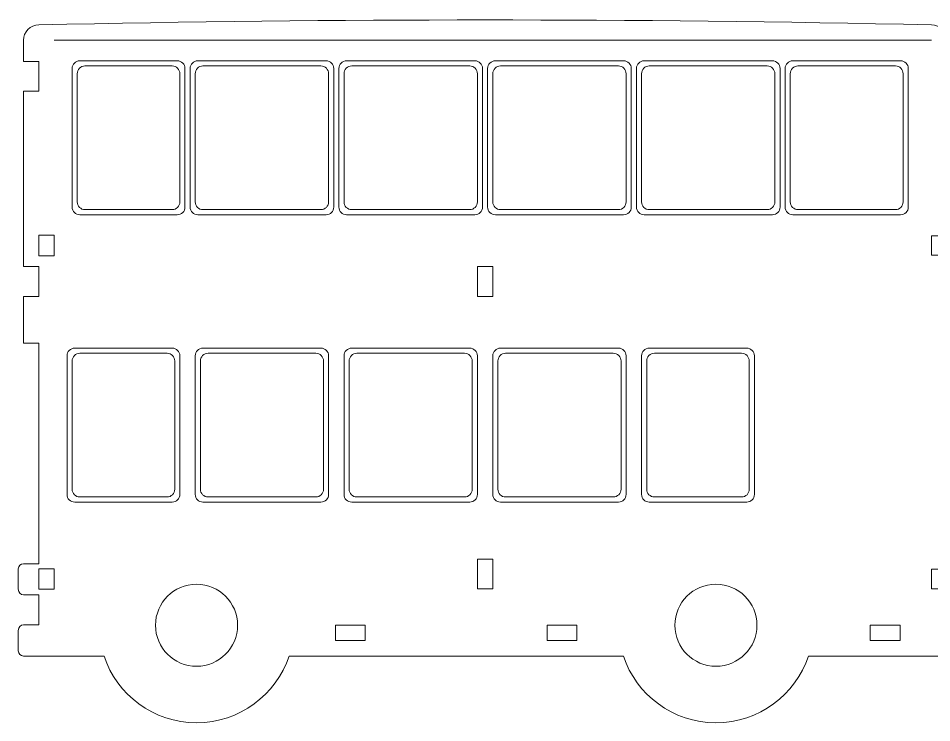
# Model space of a CAD drawing. Header units: centimetres. Extents: x -22.9 to 22.5, y -18.3 to 17.6.
# Drawn here: x -22.93 to -5.12, y -18.26 to -4.53 of the extents above; entities that cross this region are included whole.
import ezdxf

# ---------------------------------------------------------------- set-up
doc = ezdxf.new("R2010")
doc.units = ezdxf.units.CM
doc.header["$MEASUREMENT"] = 0
doc.layers.add('layer 1', color=7, linetype='Continuous')

msp = doc.modelspace()

# ---------------------------------------------------------------- linework, layer by layer
at = {"layer": 'layer 1', "color": 242, "lineweight": 9}
for centre in [(-19.45129, -16.36423), (-9.32629, -16.36423)]:
    msp.add_ellipse(centre, major_axis=(0, 0.8), ratio=1, dxfattribs=at)
at = {"layer": 'layer 1', "color": 250, "lineweight": 9}
for points, knots in [([(-22.82631, -9.37426), (-22.82631, -9.37426), (-22.82631, -5.95425), (-22.82631, -5.95425), (-22.82631, -5.95425), (-22.82631, -5.95425), (-22.5263, -5.95425), (-22.5263, -5.95425), (-22.5263, -5.95425), (-22.5263, -5.95425), (-22.5263, -5.37425), (-22.5263, -5.37425), (-22.5263, -5.37425), (-22.5263, -5.37425), (-22.82631, -5.37425), (-22.82631, -5.37425), (-22.82631, -5.37425), (-22.82631, -5.37425), (-22.82631, -4.96425), (-22.82631, -4.96425), (-22.82631, -4.96425), (-22.82631, -4.79925), (-22.69125, -4.66793), (-22.52631, -4.66425), (-22.52631, -4.66425), (-16.72622, -4.53462), (-10.92638, -4.53463), (-5.12631, -4.66425), (-5.12631, -4.66425), (-4.96137, -4.66793), (-4.8263, -4.79929), (-4.8263, -4.96425), (-4.8263, -4.96425), (-4.8263, -4.96425), (-4.8263, -8.77426), (-4.8263, -8.77426), (-4.8263, -8.77426), (-4.8263, -8.77426), (-5.12631, -8.77426), (-5.12631, -8.77426), (-5.12631, -8.77426), (-5.12631, -8.77426), (-5.12631, -9.15426), (-5.12631, -9.15426), (-5.12631, -9.15426), (-5.12631, -9.15426), (-4.8263, -9.15426), (-4.8263, -9.15426), (-4.8263, -9.15426), (-4.8263, -9.15426), (-4.8263, -15.27424), (-4.8263, -15.27424), (-4.8263, -15.27424), (-4.8263, -15.27424), (-5.12631, -15.27424), (-5.12631, -15.27424), (-5.12631, -15.27424), (-5.12631, -15.27424), (-5.12631, -15.65424), (-5.12631, -15.65424), (-5.12631, -15.65424), (-5.12631, -15.65424), (-4.8263, -15.65424), (-4.8263, -15.65424), (-4.8263, -15.65424), (-4.8263, -15.65424), (-4.8263, -16.96424), (-4.8263, -16.96424), (-4.8263, -16.96424), (-4.8263, -16.96424), (-7.52297, -16.96424), (-7.52297, -16.96424), (-7.52297, -16.96424), (-7.77415, -17.71955), (-8.48662, -18.26423), (-9.32629, -18.26423), (-9.32629, -18.26423), (-10.16596, -18.26423), (-10.87843, -17.71955), (-11.12961, -16.96424), (-11.12961, -16.96424), (-11.12961, -16.96424), (-17.64797, -16.96424), (-17.64797, -16.96424), (-17.64797, -16.96424), (-17.89915, -17.71955), (-18.61162, -18.26423), (-19.45129, -18.26423), (-19.45129, -18.26423), (-20.29096, -18.26423), (-21.00343, -17.71955), (-21.25461, -16.96424), (-21.25461, -16.96424), (-21.25461, -16.96424), (-22.82631, -16.96424), (-22.82631, -16.96424), (-22.82631, -16.96424), (-22.8813, -16.96424), (-22.92631, -16.91924), (-22.92631, -16.86424), (-22.92631, -16.86424), (-22.92631, -16.86424), (-22.92631, -16.46424), (-22.92631, -16.46424), (-22.92631, -16.46424), (-22.92631, -16.40924), (-22.88131, -16.35424), (-22.82631, -16.35424), (-22.82631, -16.35424), (-22.82631, -16.35424), (-22.5263, -16.35424), (-22.5263, -16.35424), (-22.5263, -16.35424), (-22.5263, -16.35424), (-22.5263, -15.77424), (-22.5263, -15.77424), (-22.5263, -15.77424), (-22.5263, -15.77424), (-22.82631, -15.77424), (-22.82631, -15.77424), (-22.82631, -15.77424), (-22.8813, -15.77424), (-22.9263, -15.71924), (-22.9263, -15.66424), (-22.9263, -15.66424), (-22.9263, -15.66424), (-22.9263, -15.26424), (-22.9263, -15.26424), (-22.9263, -15.26424), (-22.9263, -15.20924), (-22.8813, -15.16424), (-22.8263, -15.16424), (-22.8263, -15.16424), (-22.8263, -15.16424), (-22.5263, -15.16424), (-22.5263, -15.16424), (-22.5263, -15.16424), (-22.5263, -15.16424), (-22.5263, -10.86426), (-22.5263, -10.86426), (-22.5263, -10.86426), (-22.5263, -10.86426), (-22.82631, -10.86426), (-22.82631, -10.86426), (-22.82631, -10.86426), (-22.82631, -10.86426), (-22.82631, -9.95426), (-22.82631, -9.95426), (-22.82631, -9.95426), (-22.82631, -9.95426), (-22.5263, -9.95426), (-22.5263, -9.95426), (-22.5263, -9.95426), (-22.5263, -9.95426), (-22.5263, -9.37426), (-22.5263, -9.37426), (-22.5263, -9.37426), (-22.5263, -9.37426), (-22.82631, -9.37426), (-22.82631, -9.37426)], [0, 0, 0, 0, 0.02439024, 0.02439024, 0.02439024, 0.02439024, 0.04878049, 0.04878049, 0.04878049, 0.04878049, 0.07317073, 0.07317073, 0.07317073, 0.07317073, 0.09756098, 0.09756098, 0.09756098, 0.09756098, 0.12195122, 0.12195122, 0.12195122, 0.12195122, 0.14634146, 0.14634146, 0.14634146, 0.14634146, 0.17073171, 0.17073171, 0.17073171, 0.17073171, 0.19512195, 0.19512195, 0.19512195, 0.19512195, 0.2195122, 0.2195122, 0.2195122, 0.2195122, 0.24390244, 0.24390244, 0.24390244, 0.24390244, 0.26829268, 0.26829268, 0.26829268, 0.26829268, 0.29268293, 0.29268293, 0.29268293, 0.29268293, 0.31707317, 0.31707317, 0.31707317, 0.31707317, 0.34146341, 0.34146341, 0.34146341, 0.34146341, 0.36585366, 0.36585366, 0.36585366, 0.36585366, 0.3902439, 0.3902439, 0.3902439, 0.3902439, 0.41463415, 0.41463415, 0.41463415, 0.41463415, 0.43902439, 0.43902439, 0.43902439, 0.43902439, 0.46341463, 0.46341463, 0.46341463, 0.46341463, 0.48780488, 0.48780488, 0.48780488, 0.48780488, 0.51219512, 0.51219512, 0.51219512, 0.51219512, 0.53658537, 0.53658537, 0.53658537, 0.53658537, 0.56097561, 0.56097561, 0.56097561, 0.56097561, 0.58536585, 0.58536585, 0.58536585, 0.58536585, 0.6097561, 0.6097561, 0.6097561, 0.6097561, 0.63414634, 0.63414634, 0.63414634, 0.63414634, 0.65853659, 0.65853659, 0.65853659, 0.65853659, 0.68292683, 0.68292683, 0.68292683, 0.68292683, 0.70731707, 0.70731707, 0.70731707, 0.70731707, 0.73170732, 0.73170732, 0.73170732, 0.73170732, 0.75609756, 0.75609756, 0.75609756, 0.75609756, 0.7804878, 0.7804878, 0.7804878, 0.7804878, 0.80487805, 0.80487805, 0.80487805, 0.80487805, 0.82926829, 0.82926829, 0.82926829, 0.82926829, 0.85365854, 0.85365854, 0.85365854, 0.85365854, 0.87804878, 0.87804878, 0.87804878, 0.87804878, 0.90243902, 0.90243902, 0.90243902, 0.90243902, 0.92682927, 0.92682927, 0.92682927, 0.92682927, 0.95121951, 0.95121951, 0.95121951, 0.95121951, 1, 1, 1, 1]), ([(-21.62622, -5.46426), (-21.62622, -5.46426), (-19.92623, -5.46426), (-19.92623, -5.46426), (-19.92623, -5.46426), (-19.84373, -5.46426), (-19.77623, -5.53176), (-19.77623, -5.61426), (-19.77623, -5.61426), (-19.77623, -5.61426), (-19.77623, -8.11425), (-19.77623, -8.11425), (-19.77623, -8.11425), (-19.77623, -8.19675), (-19.84373, -8.26425), (-19.92623, -8.26425), (-19.92623, -8.26425), (-19.92623, -8.26425), (-21.62622, -8.26425), (-21.62622, -8.26425), (-21.62622, -8.26425), (-21.70872, -8.26425), (-21.77622, -8.19675), (-21.77622, -8.11425), (-21.77622, -8.11425), (-21.77622, -8.11425), (-21.77622, -5.61426), (-21.77622, -5.61426), (-21.77622, -5.61426), (-21.77622, -5.53176), (-21.70872, -5.46426), (-21.62622, -5.46426)], [0, 0, 0, 0, 0.11111111, 0.11111111, 0.11111111, 0.11111111, 0.22222222, 0.22222222, 0.22222222, 0.22222222, 0.33333333, 0.33333333, 0.33333333, 0.33333333, 0.44444444, 0.44444444, 0.44444444, 0.44444444, 0.55555556, 0.55555556, 0.55555556, 0.55555556, 0.66666667, 0.66666667, 0.66666667, 0.66666667, 0.77777778, 0.77777778, 0.77777778, 0.77777778, 1, 1, 1, 1]), ([(-19.32622, -5.46426), (-19.32622, -5.46426), (-17.02627, -5.46426), (-17.02627, -5.46426), (-17.02627, -5.46426), (-16.94377, -5.46426), (-16.87627, -5.53176), (-16.87627, -5.61426), (-16.87627, -5.61426), (-16.87627, -5.61426), (-16.87627, -8.11425), (-16.87627, -8.11425), (-16.87627, -8.11425), (-16.87627, -8.19675), (-16.94377, -8.26425), (-17.02627, -8.26425), (-17.02627, -8.26425), (-17.02627, -8.26425), (-19.32622, -8.26425), (-19.32622, -8.26425), (-19.32622, -8.26425), (-19.40872, -8.26425), (-19.47622, -8.19675), (-19.47622, -8.11425), (-19.47622, -8.11425), (-19.47622, -8.11425), (-19.47622, -5.61426), (-19.47622, -5.61426), (-19.47622, -5.61426), (-19.47622, -5.53176), (-19.40872, -5.46426), (-19.32622, -5.46426)], [0, 0, 0, 0, 0.11111111, 0.11111111, 0.11111111, 0.11111111, 0.22222222, 0.22222222, 0.22222222, 0.22222222, 0.33333333, 0.33333333, 0.33333333, 0.33333333, 0.44444444, 0.44444444, 0.44444444, 0.44444444, 0.55555556, 0.55555556, 0.55555556, 0.55555556, 0.66666667, 0.66666667, 0.66666667, 0.66666667, 0.77777778, 0.77777778, 0.77777778, 0.77777778, 1, 1, 1, 1]), ([(-16.42626, -5.46426), (-16.42626, -5.46426), (-14.12631, -5.46426), (-14.12631, -5.46426), (-14.12631, -5.46426), (-14.04381, -5.46426), (-13.97631, -5.53176), (-13.97631, -5.61426), (-13.97631, -5.61426), (-13.97631, -5.61426), (-13.97631, -8.11425), (-13.97631, -8.11425), (-13.97631, -8.11425), (-13.97631, -8.19675), (-14.04381, -8.26425), (-14.12631, -8.26425), (-14.12631, -8.26425), (-14.12631, -8.26425), (-16.42626, -8.26425), (-16.42626, -8.26425), (-16.42626, -8.26425), (-16.50876, -8.26425), (-16.57626, -8.19675), (-16.57626, -8.11425), (-16.57626, -8.11425), (-16.57626, -8.11425), (-16.57626, -5.61426), (-16.57626, -5.61426), (-16.57626, -5.61426), (-16.57626, -5.53176), (-16.50876, -5.46426), (-16.42626, -5.46426)], [0, 0, 0, 0, 0.11111111, 0.11111111, 0.11111111, 0.11111111, 0.22222222, 0.22222222, 0.22222222, 0.22222222, 0.33333333, 0.33333333, 0.33333333, 0.33333333, 0.44444444, 0.44444444, 0.44444444, 0.44444444, 0.55555556, 0.55555556, 0.55555556, 0.55555556, 0.66666667, 0.66666667, 0.66666667, 0.66666667, 0.77777778, 0.77777778, 0.77777778, 0.77777778, 1, 1, 1, 1]), ([(-13.5263, -5.46426), (-13.5263, -5.46426), (-11.22635, -5.46426), (-11.22635, -5.46426), (-11.22635, -5.46426), (-11.14385, -5.46426), (-11.07635, -5.53176), (-11.07635, -5.61426), (-11.07635, -5.61426), (-11.07635, -5.61426), (-11.07635, -8.11425), (-11.07635, -8.11425), (-11.07635, -8.11425), (-11.07635, -8.19675), (-11.14385, -8.26425), (-11.22635, -8.26425), (-11.22635, -8.26425), (-11.22635, -8.26425), (-13.5263, -8.26425), (-13.5263, -8.26425), (-13.5263, -8.26425), (-13.6088, -8.26425), (-13.6763, -8.19675), (-13.6763, -8.11425), (-13.6763, -8.11425), (-13.6763, -8.11425), (-13.6763, -5.61426), (-13.6763, -5.61426), (-13.6763, -5.61426), (-13.6763, -5.53176), (-13.6088, -5.46426), (-13.5263, -5.46426)], [0, 0, 0, 0, 0.11111111, 0.11111111, 0.11111111, 0.11111111, 0.22222222, 0.22222222, 0.22222222, 0.22222222, 0.33333333, 0.33333333, 0.33333333, 0.33333333, 0.44444444, 0.44444444, 0.44444444, 0.44444444, 0.55555556, 0.55555556, 0.55555556, 0.55555556, 0.66666667, 0.66666667, 0.66666667, 0.66666667, 0.77777778, 0.77777778, 0.77777778, 0.77777778, 1, 1, 1, 1]), ([(-10.62634, -5.46426), (-10.62634, -5.46426), (-8.32639, -5.46426), (-8.32639, -5.46426), (-8.32639, -5.46426), (-8.24389, -5.46426), (-8.17639, -5.53176), (-8.17639, -5.61426), (-8.17639, -5.61426), (-8.17639, -5.61426), (-8.17639, -8.11425), (-8.17639, -8.11425), (-8.17639, -8.11425), (-8.17639, -8.19675), (-8.24389, -8.26425), (-8.32639, -8.26425), (-8.32639, -8.26425), (-8.32639, -8.26425), (-10.62634, -8.26425), (-10.62634, -8.26425), (-10.62634, -8.26425), (-10.70884, -8.26425), (-10.77634, -8.19675), (-10.77634, -8.11425), (-10.77634, -8.11425), (-10.77634, -8.11425), (-10.77634, -5.61426), (-10.77634, -5.61426), (-10.77634, -5.61426), (-10.77634, -5.53176), (-10.70884, -5.46426), (-10.62634, -5.46426)], [0, 0, 0, 0, 0.11111111, 0.11111111, 0.11111111, 0.11111111, 0.22222222, 0.22222222, 0.22222222, 0.22222222, 0.33333333, 0.33333333, 0.33333333, 0.33333333, 0.44444444, 0.44444444, 0.44444444, 0.44444444, 0.55555556, 0.55555556, 0.55555556, 0.55555556, 0.66666667, 0.66666667, 0.66666667, 0.66666667, 0.77777778, 0.77777778, 0.77777778, 0.77777778, 1, 1, 1, 1]), ([(-7.72638, -5.46426), (-7.72638, -5.46426), (-5.82639, -5.46426), (-5.82639, -5.46426), (-5.82639, -5.46426), (-5.74389, -5.46426), (-5.67639, -5.53176), (-5.67639, -5.61426), (-5.67639, -5.61426), (-5.67639, -5.61426), (-5.67639, -8.11425), (-5.67639, -8.11425), (-5.67639, -8.11425), (-5.67639, -8.19675), (-5.74389, -8.26425), (-5.82639, -8.26425), (-5.82639, -8.26425), (-5.82639, -8.26425), (-7.72638, -8.26425), (-7.72638, -8.26425), (-7.72638, -8.26425), (-7.80888, -8.26425), (-7.87638, -8.19675), (-7.87638, -8.11425), (-7.87638, -8.11425), (-7.87638, -8.11425), (-7.87638, -5.61426), (-7.87638, -5.61426), (-7.87638, -5.61426), (-7.87638, -5.53176), (-7.80888, -5.46426), (-7.72638, -5.46426)], [0, 0, 0, 0, 0.11111111, 0.11111111, 0.11111111, 0.11111111, 0.22222222, 0.22222222, 0.22222222, 0.22222222, 0.33333333, 0.33333333, 0.33333333, 0.33333333, 0.44444444, 0.44444444, 0.44444444, 0.44444444, 0.55555556, 0.55555556, 0.55555556, 0.55555556, 0.66666667, 0.66666667, 0.66666667, 0.66666667, 0.77777778, 0.77777778, 0.77777778, 0.77777778, 1, 1, 1, 1]), ([(-22.5263, -9.16426), (-22.5263, -9.16426), (-22.5263, -8.76426), (-22.5263, -8.76426), (-22.5263, -8.76426), (-22.5263, -8.76426), (-22.22629, -8.76426), (-22.22629, -8.76426), (-22.22629, -8.76426), (-22.22629, -8.76426), (-22.22629, -9.16426), (-22.22629, -9.16426), (-22.22629, -9.16426), (-22.22629, -9.16426), (-22.5263, -9.16426), (-22.5263, -9.16426)], [0, 0, 0, 0, 0.2, 0.2, 0.2, 0.2, 0.4, 0.4, 0.4, 0.4, 0.6, 0.6, 0.6, 0.6, 1, 1, 1, 1]), ([(-13.9763, -9.95426), (-13.9763, -9.95426), (-13.9763, -9.37426), (-13.9763, -9.37426), (-13.9763, -9.37426), (-13.9763, -9.37426), (-13.67629, -9.37426), (-13.67629, -9.37426), (-13.67629, -9.37426), (-13.67629, -9.37426), (-13.67629, -9.95426), (-13.67629, -9.95426), (-13.67629, -9.95426), (-13.67629, -9.95426), (-13.9763, -9.95426), (-13.9763, -9.95426)], [0, 0, 0, 0, 0.2, 0.2, 0.2, 0.2, 0.4, 0.4, 0.4, 0.4, 0.6, 0.6, 0.6, 0.6, 1, 1, 1, 1]), ([(-21.72631, -11.06426), (-21.72631, -11.06426), (-20.0263, -11.06426), (-20.0263, -11.06426), (-20.0263, -11.06426), (-19.9438, -11.06426), (-19.8763, -11.13176), (-19.8763, -11.21426), (-19.8763, -11.21426), (-19.8763, -11.21426), (-19.8763, -13.71424), (-19.8763, -13.71424), (-19.8763, -13.71424), (-19.8763, -13.79674), (-19.9438, -13.86424), (-20.0263, -13.86424), (-20.0263, -13.86424), (-20.0263, -13.86424), (-21.72631, -13.86424), (-21.72631, -13.86424), (-21.72631, -13.86424), (-21.80881, -13.86424), (-21.87631, -13.79674), (-21.87631, -13.71424), (-21.87631, -13.71424), (-21.87631, -13.71424), (-21.87631, -11.21426), (-21.87631, -11.21426), (-21.87631, -11.21426), (-21.87631, -11.13176), (-21.80881, -11.06426), (-21.72631, -11.06426)], [0, 0, 0, 0, 0.11111111, 0.11111111, 0.11111111, 0.11111111, 0.22222222, 0.22222222, 0.22222222, 0.22222222, 0.33333333, 0.33333333, 0.33333333, 0.33333333, 0.44444444, 0.44444444, 0.44444444, 0.44444444, 0.55555556, 0.55555556, 0.55555556, 0.55555556, 0.66666667, 0.66666667, 0.66666667, 0.66666667, 0.77777778, 0.77777778, 0.77777778, 0.77777778, 1, 1, 1, 1]), ([(-19.22631, -11.06426), (-19.22631, -11.06426), (-17.1263, -11.06426), (-17.1263, -11.06426), (-17.1263, -11.06426), (-17.0438, -11.06426), (-16.9763, -11.13176), (-16.9763, -11.21426), (-16.9763, -11.21426), (-16.9763, -11.21426), (-16.9763, -13.71424), (-16.9763, -13.71424), (-16.9763, -13.71424), (-16.9763, -13.79674), (-17.0438, -13.86424), (-17.1263, -13.86424), (-17.1263, -13.86424), (-17.1263, -13.86424), (-19.22631, -13.86424), (-19.22631, -13.86424), (-19.22631, -13.86424), (-19.30881, -13.86424), (-19.37631, -13.79674), (-19.37631, -13.71424), (-19.37631, -13.71424), (-19.37631, -13.71424), (-19.37631, -11.21426), (-19.37631, -11.21426), (-19.37631, -11.21426), (-19.37631, -11.13176), (-19.30881, -11.06426), (-19.22631, -11.06426)], [0, 0, 0, 0, 0.11111111, 0.11111111, 0.11111111, 0.11111111, 0.22222222, 0.22222222, 0.22222222, 0.22222222, 0.33333333, 0.33333333, 0.33333333, 0.33333333, 0.44444444, 0.44444444, 0.44444444, 0.44444444, 0.55555556, 0.55555556, 0.55555556, 0.55555556, 0.66666667, 0.66666667, 0.66666667, 0.66666667, 0.77777778, 0.77777778, 0.77777778, 0.77777778, 1, 1, 1, 1]), ([(-16.32631, -11.06426), (-16.32631, -11.06426), (-14.2263, -11.06426), (-14.2263, -11.06426), (-14.2263, -11.06426), (-14.1438, -11.06426), (-14.0763, -11.13176), (-14.0763, -11.21426), (-14.0763, -11.21426), (-14.0763, -11.21426), (-14.0763, -13.71424), (-14.0763, -13.71424), (-14.0763, -13.71424), (-14.0763, -13.79674), (-14.1438, -13.86424), (-14.2263, -13.86424), (-14.2263, -13.86424), (-14.2263, -13.86424), (-16.32631, -13.86424), (-16.32631, -13.86424), (-16.32631, -13.86424), (-16.40881, -13.86424), (-16.47631, -13.79674), (-16.47631, -13.71424), (-16.47631, -13.71424), (-16.47631, -13.71424), (-16.47631, -11.21426), (-16.47631, -11.21426), (-16.47631, -11.21426), (-16.47631, -11.13176), (-16.40881, -11.06426), (-16.32631, -11.06426)], [0, 0, 0, 0, 0.11111111, 0.11111111, 0.11111111, 0.11111111, 0.22222222, 0.22222222, 0.22222222, 0.22222222, 0.33333333, 0.33333333, 0.33333333, 0.33333333, 0.44444444, 0.44444444, 0.44444444, 0.44444444, 0.55555556, 0.55555556, 0.55555556, 0.55555556, 0.66666667, 0.66666667, 0.66666667, 0.66666667, 0.77777778, 0.77777778, 0.77777778, 0.77777778, 1, 1, 1, 1]), ([(-13.42631, -11.06426), (-13.42631, -11.06426), (-11.3263, -11.06426), (-11.3263, -11.06426), (-11.3263, -11.06426), (-11.2438, -11.06426), (-11.1763, -11.13176), (-11.1763, -11.21426), (-11.1763, -11.21426), (-11.1763, -11.21426), (-11.1763, -13.71424), (-11.1763, -13.71424), (-11.1763, -13.71424), (-11.1763, -13.79674), (-11.2438, -13.86424), (-11.3263, -13.86424), (-11.3263, -13.86424), (-11.3263, -13.86424), (-13.42631, -13.86424), (-13.42631, -13.86424), (-13.42631, -13.86424), (-13.50881, -13.86424), (-13.57631, -13.79674), (-13.57631, -13.71424), (-13.57631, -13.71424), (-13.57631, -13.71424), (-13.57631, -11.21426), (-13.57631, -11.21426), (-13.57631, -11.21426), (-13.57631, -11.13176), (-13.50881, -11.06426), (-13.42631, -11.06426)], [0, 0, 0, 0, 0.11111111, 0.11111111, 0.11111111, 0.11111111, 0.22222222, 0.22222222, 0.22222222, 0.22222222, 0.33333333, 0.33333333, 0.33333333, 0.33333333, 0.44444444, 0.44444444, 0.44444444, 0.44444444, 0.55555556, 0.55555556, 0.55555556, 0.55555556, 0.66666667, 0.66666667, 0.66666667, 0.66666667, 0.77777778, 0.77777778, 0.77777778, 0.77777778, 1, 1, 1, 1]), ([(-10.52631, -11.06426), (-10.52631, -11.06426), (-8.8263, -11.06426), (-8.8263, -11.06426), (-8.8263, -11.06426), (-8.7438, -11.06426), (-8.6763, -11.13176), (-8.6763, -11.21426), (-8.6763, -11.21426), (-8.6763, -11.21426), (-8.6763, -13.71424), (-8.6763, -13.71424), (-8.6763, -13.71424), (-8.6763, -13.79674), (-8.7438, -13.86424), (-8.8263, -13.86424), (-8.8263, -13.86424), (-8.8263, -13.86424), (-10.52631, -13.86424), (-10.52631, -13.86424), (-10.52631, -13.86424), (-10.60881, -13.86424), (-10.67631, -13.79674), (-10.67631, -13.71424), (-10.67631, -13.71424), (-10.67631, -13.71424), (-10.67631, -11.21426), (-10.67631, -11.21426), (-10.67631, -11.21426), (-10.67631, -11.13176), (-10.60881, -11.06426), (-10.52631, -11.06426)], [0, 0, 0, 0, 0.11111111, 0.11111111, 0.11111111, 0.11111111, 0.22222222, 0.22222222, 0.22222222, 0.22222222, 0.33333333, 0.33333333, 0.33333333, 0.33333333, 0.44444444, 0.44444444, 0.44444444, 0.44444444, 0.55555556, 0.55555556, 0.55555556, 0.55555556, 0.66666667, 0.66666667, 0.66666667, 0.66666667, 0.77777778, 0.77777778, 0.77777778, 0.77777778, 1, 1, 1, 1]), ([(-13.9763, -15.65425), (-13.9763, -15.65425), (-13.9763, -15.07425), (-13.9763, -15.07425), (-13.9763, -15.07425), (-13.9763, -15.07425), (-13.67629, -15.07425), (-13.67629, -15.07425), (-13.67629, -15.07425), (-13.67629, -15.07425), (-13.67629, -15.65425), (-13.67629, -15.65425), (-13.67629, -15.65425), (-13.67629, -15.65425), (-13.9763, -15.65425), (-13.9763, -15.65425)], [0, 0, 0, 0, 0.2, 0.2, 0.2, 0.2, 0.4, 0.4, 0.4, 0.4, 0.6, 0.6, 0.6, 0.6, 1, 1, 1, 1]), ([(-22.5263, -15.66424), (-22.5263, -15.66424), (-22.5263, -15.26424), (-22.5263, -15.26424), (-22.5263, -15.26424), (-22.5263, -15.26424), (-22.22629, -15.26424), (-22.22629, -15.26424), (-22.22629, -15.26424), (-22.22629, -15.26424), (-22.22629, -15.66424), (-22.22629, -15.66424), (-22.22629, -15.66424), (-22.22629, -15.66424), (-22.5263, -15.66424), (-22.5263, -15.66424)], [0, 0, 0, 0, 0.2, 0.2, 0.2, 0.2, 0.4, 0.4, 0.4, 0.4, 0.6, 0.6, 0.6, 0.6, 1, 1, 1, 1]), ([(-16.7413, -16.36424), (-16.7413, -16.36424), (-16.1613, -16.36424), (-16.1613, -16.36424), (-16.1613, -16.36424), (-16.1613, -16.36424), (-16.1613, -16.66425), (-16.1613, -16.66425), (-16.1613, -16.66425), (-16.1613, -16.66425), (-16.7413, -16.66425), (-16.7413, -16.66425), (-16.7413, -16.66425), (-16.7413, -16.66425), (-16.7413, -16.36424), (-16.7413, -16.36424)], [0, 0, 0, 0, 0.2, 0.2, 0.2, 0.2, 0.4, 0.4, 0.4, 0.4, 0.6, 0.6, 0.6, 0.6, 1, 1, 1, 1]), ([(-12.6163, -16.36424), (-12.6163, -16.36424), (-12.0363, -16.36424), (-12.0363, -16.36424), (-12.0363, -16.36424), (-12.0363, -16.36424), (-12.0363, -16.66425), (-12.0363, -16.66425), (-12.0363, -16.66425), (-12.0363, -16.66425), (-12.6163, -16.66425), (-12.6163, -16.66425), (-12.6163, -16.66425), (-12.6163, -16.66425), (-12.6163, -16.36424), (-12.6163, -16.36424)], [0, 0, 0, 0, 0.2, 0.2, 0.2, 0.2, 0.4, 0.4, 0.4, 0.4, 0.6, 0.6, 0.6, 0.6, 1, 1, 1, 1]), ([(-6.3163, -16.36424), (-6.3163, -16.36424), (-5.7363, -16.36424), (-5.7363, -16.36424), (-5.7363, -16.36424), (-5.7363, -16.36424), (-5.7363, -16.66425), (-5.7363, -16.66425), (-5.7363, -16.66425), (-5.7363, -16.66425), (-6.3163, -16.66425), (-6.3163, -16.66425), (-6.3163, -16.66425), (-6.3163, -16.66425), (-6.3163, -16.36424), (-6.3163, -16.36424)], [0, 0, 0, 0, 0.2, 0.2, 0.2, 0.2, 0.4, 0.4, 0.4, 0.4, 0.6, 0.6, 0.6, 0.6, 1, 1, 1, 1])]:
    msp.add_open_spline(points, degree=3, knots=knots, dxfattribs=at)
at = {"layer": 'layer 1', "color": 242, "lineweight": 9}
msp.add_open_spline([(-22.2263, -4.96425), (-22.2263, -4.96425), (-5.12631, -4.96425), (-5.12631, -4.96425)], degree=3, dxfattribs=at)
for points in [[(-19.82623, -5.36425), (-19.82623, -5.36425), (-21.72622, -5.36425), (-21.72622, -5.36425), (-21.72622, -5.36425), (-21.80872, -5.36425), (-21.87622, -5.43175), (-21.87622, -5.51425), (-21.87622, -5.51425), (-21.87622, -5.51425), (-21.87622, -8.21424), (-21.87622, -8.21424), (-21.87622, -8.21424), (-21.87622, -8.29674), (-21.80872, -8.36424), (-21.72622, -8.36424), (-21.72622, -8.36424), (-21.72622, -8.36424), (-19.82623, -8.36424), (-19.82623, -8.36424), (-19.82623, -8.36424), (-19.74373, -8.36424), (-19.67623, -8.29674), (-19.67623, -8.21424), (-19.67623, -8.21424), (-19.67623, -8.21424), (-19.67623, -5.51425), (-19.67623, -5.51425), (-19.67623, -5.51425), (-19.67623, -5.43175), (-19.74373, -5.36425), (-19.82623, -5.36425)], [(-16.92624, -5.36426), (-16.92624, -5.36426), (-19.42623, -5.36426), (-19.42623, -5.36426), (-19.42623, -5.36426), (-19.50873, -5.36426), (-19.57623, -5.43176), (-19.57623, -5.51426), (-19.57623, -5.51426), (-19.57623, -5.51426), (-19.57623, -8.21425), (-19.57623, -8.21425), (-19.57623, -8.21425), (-19.57623, -8.29675), (-19.50873, -8.36425), (-19.42623, -8.36425), (-19.42623, -8.36425), (-19.42623, -8.36425), (-16.92624, -8.36425), (-16.92624, -8.36425), (-16.92624, -8.36425), (-16.84374, -8.36425), (-16.77624, -8.29675), (-16.77624, -8.21425), (-16.77624, -8.21425), (-16.77624, -8.21425), (-16.77624, -5.51426), (-16.77624, -5.51426), (-16.77624, -5.51426), (-16.77624, -5.43176), (-16.84374, -5.36426), (-16.92624, -5.36426)], [(-14.02628, -5.36426), (-14.02628, -5.36426), (-16.52627, -5.36426), (-16.52627, -5.36426), (-16.52627, -5.36426), (-16.60877, -5.36426), (-16.67627, -5.43176), (-16.67627, -5.51426), (-16.67627, -5.51426), (-16.67627, -5.51426), (-16.67627, -8.21425), (-16.67627, -8.21425), (-16.67627, -8.21425), (-16.67627, -8.29675), (-16.60877, -8.36425), (-16.52627, -8.36425), (-16.52627, -8.36425), (-16.52627, -8.36425), (-14.02628, -8.36425), (-14.02628, -8.36425), (-14.02628, -8.36425), (-13.94378, -8.36425), (-13.87628, -8.29675), (-13.87628, -8.21425), (-13.87628, -8.21425), (-13.87628, -8.21425), (-13.87628, -5.51426), (-13.87628, -5.51426), (-13.87628, -5.51426), (-13.87628, -5.43176), (-13.94378, -5.36426), (-14.02628, -5.36426)], [(-11.12632, -5.36426), (-11.12632, -5.36426), (-13.62631, -5.36426), (-13.62631, -5.36426), (-13.62631, -5.36426), (-13.70881, -5.36426), (-13.77631, -5.43176), (-13.77631, -5.51426), (-13.77631, -5.51426), (-13.77631, -5.51426), (-13.77631, -8.21425), (-13.77631, -8.21425), (-13.77631, -8.21425), (-13.77631, -8.29675), (-13.70881, -8.36425), (-13.62631, -8.36425), (-13.62631, -8.36425), (-13.62631, -8.36425), (-11.12632, -8.36425), (-11.12632, -8.36425), (-11.12632, -8.36425), (-11.04382, -8.36425), (-10.97632, -8.29675), (-10.97632, -8.21425), (-10.97632, -8.21425), (-10.97632, -8.21425), (-10.97632, -5.51426), (-10.97632, -5.51426), (-10.97632, -5.51426), (-10.97632, -5.43176), (-11.04382, -5.36426), (-11.12632, -5.36426)], [(-8.22636, -5.36426), (-8.22636, -5.36426), (-10.72635, -5.36426), (-10.72635, -5.36426), (-10.72635, -5.36426), (-10.80885, -5.36426), (-10.87635, -5.43176), (-10.87635, -5.51426), (-10.87635, -5.51426), (-10.87635, -5.51426), (-10.87635, -8.21425), (-10.87635, -8.21425), (-10.87635, -8.21425), (-10.87635, -8.29675), (-10.80885, -8.36425), (-10.72635, -8.36425), (-10.72635, -8.36425), (-10.72635, -8.36425), (-8.22636, -8.36425), (-8.22636, -8.36425), (-8.22636, -8.36425), (-8.14386, -8.36425), (-8.07636, -8.29675), (-8.07636, -8.21425), (-8.07636, -8.21425), (-8.07636, -8.21425), (-8.07636, -5.51426), (-8.07636, -5.51426), (-8.07636, -5.51426), (-8.07636, -5.43176), (-8.14386, -5.36426), (-8.22636, -5.36426)], [(-5.72637, -5.36426), (-5.72637, -5.36426), (-7.82638, -5.36426), (-7.82638, -5.36426), (-7.82638, -5.36426), (-7.90888, -5.36426), (-7.97638, -5.43176), (-7.97638, -5.51426), (-7.97638, -5.51426), (-7.97638, -5.51426), (-7.97638, -8.21425), (-7.97638, -8.21425), (-7.97638, -8.21425), (-7.97638, -8.29675), (-7.90888, -8.36425), (-7.82638, -8.36425), (-7.82638, -8.36425), (-7.82638, -8.36425), (-5.72637, -8.36425), (-5.72637, -8.36425), (-5.72637, -8.36425), (-5.64387, -8.36425), (-5.57637, -8.29675), (-5.57637, -8.21425), (-5.57637, -8.21425), (-5.57637, -8.21425), (-5.57637, -5.51426), (-5.57637, -5.51426), (-5.57637, -5.51426), (-5.57637, -5.43176), (-5.64387, -5.36426), (-5.72637, -5.36426)], [(-21.82631, -10.96426), (-21.82631, -10.96426), (-19.9263, -10.96426), (-19.9263, -10.96426), (-19.9263, -10.96426), (-19.8438, -10.96426), (-19.7763, -11.03176), (-19.7763, -11.11426), (-19.7763, -11.11426), (-19.7763, -11.11426), (-19.7763, -13.81424), (-19.7763, -13.81424), (-19.7763, -13.81424), (-19.7763, -13.89674), (-19.8438, -13.96424), (-19.9263, -13.96424), (-19.9263, -13.96424), (-19.9263, -13.96424), (-21.82631, -13.96424), (-21.82631, -13.96424), (-21.82631, -13.96424), (-21.90881, -13.96424), (-21.97631, -13.89674), (-21.97631, -13.81424), (-21.97631, -13.81424), (-21.97631, -13.81424), (-21.97631, -11.11426), (-21.97631, -11.11426), (-21.97631, -11.11426), (-21.97631, -11.03176), (-21.90881, -10.96426), (-21.82631, -10.96426)], [(-19.32631, -10.96426), (-19.32631, -10.96426), (-17.0263, -10.96426), (-17.0263, -10.96426), (-17.0263, -10.96426), (-16.9438, -10.96426), (-16.8763, -11.03176), (-16.8763, -11.11426), (-16.8763, -11.11426), (-16.8763, -11.11426), (-16.8763, -13.81424), (-16.8763, -13.81424), (-16.8763, -13.81424), (-16.8763, -13.89674), (-16.9438, -13.96424), (-17.0263, -13.96424), (-17.0263, -13.96424), (-17.0263, -13.96424), (-19.32631, -13.96424), (-19.32631, -13.96424), (-19.32631, -13.96424), (-19.40881, -13.96424), (-19.47631, -13.89674), (-19.47631, -13.81424), (-19.47631, -13.81424), (-19.47631, -13.81424), (-19.47631, -11.11426), (-19.47631, -11.11426), (-19.47631, -11.11426), (-19.47631, -11.03176), (-19.40881, -10.96426), (-19.32631, -10.96426)], [(-16.42631, -10.96426), (-16.42631, -10.96426), (-14.1263, -10.96426), (-14.1263, -10.96426), (-14.1263, -10.96426), (-14.0438, -10.96426), (-13.9763, -11.03176), (-13.9763, -11.11426), (-13.9763, -11.11426), (-13.9763, -11.11426), (-13.9763, -13.81424), (-13.9763, -13.81424), (-13.9763, -13.81424), (-13.9763, -13.89674), (-14.0438, -13.96424), (-14.1263, -13.96424), (-14.1263, -13.96424), (-14.1263, -13.96424), (-16.42631, -13.96424), (-16.42631, -13.96424), (-16.42631, -13.96424), (-16.50881, -13.96424), (-16.57631, -13.89674), (-16.57631, -13.81424), (-16.57631, -13.81424), (-16.57631, -13.81424), (-16.57631, -11.11426), (-16.57631, -11.11426), (-16.57631, -11.11426), (-16.57631, -11.03176), (-16.50881, -10.96426), (-16.42631, -10.96426)], [(-13.52631, -10.96426), (-13.52631, -10.96426), (-11.2263, -10.96426), (-11.2263, -10.96426), (-11.2263, -10.96426), (-11.1438, -10.96426), (-11.0763, -11.03176), (-11.0763, -11.11426), (-11.0763, -11.11426), (-11.0763, -11.11426), (-11.0763, -13.81424), (-11.0763, -13.81424), (-11.0763, -13.81424), (-11.0763, -13.89674), (-11.1438, -13.96424), (-11.2263, -13.96424), (-11.2263, -13.96424), (-11.2263, -13.96424), (-13.52631, -13.96424), (-13.52631, -13.96424), (-13.52631, -13.96424), (-13.60881, -13.96424), (-13.67631, -13.89674), (-13.67631, -13.81424), (-13.67631, -13.81424), (-13.67631, -13.81424), (-13.67631, -11.11426), (-13.67631, -11.11426), (-13.67631, -11.11426), (-13.67631, -11.03176), (-13.60881, -10.96426), (-13.52631, -10.96426)], [(-10.62631, -10.96426), (-10.62631, -10.96426), (-8.7263, -10.96426), (-8.7263, -10.96426), (-8.7263, -10.96426), (-8.6438, -10.96426), (-8.5763, -11.03176), (-8.5763, -11.11426), (-8.5763, -11.11426), (-8.5763, -11.11426), (-8.5763, -13.81424), (-8.5763, -13.81424), (-8.5763, -13.81424), (-8.5763, -13.89674), (-8.6438, -13.96424), (-8.7263, -13.96424), (-8.7263, -13.96424), (-8.7263, -13.96424), (-10.62631, -13.96424), (-10.62631, -13.96424), (-10.62631, -13.96424), (-10.70881, -13.96424), (-10.77631, -13.89674), (-10.77631, -13.81424), (-10.77631, -13.81424), (-10.77631, -13.81424), (-10.77631, -11.11426), (-10.77631, -11.11426), (-10.77631, -11.11426), (-10.77631, -11.03176), (-10.70881, -10.96426), (-10.62631, -10.96426)]]:
    msp.add_open_spline(points, degree=3, knots=[0, 0, 0, 0, 0.11111111, 0.11111111, 0.11111111, 0.11111111, 0.22222222, 0.22222222, 0.22222222, 0.22222222, 0.33333333, 0.33333333, 0.33333333, 0.33333333, 0.44444444, 0.44444444, 0.44444444, 0.44444444, 0.55555556, 0.55555556, 0.55555556, 0.55555556, 0.66666667, 0.66666667, 0.66666667, 0.66666667, 0.77777778, 0.77777778, 0.77777778, 0.77777778, 1, 1, 1, 1], dxfattribs=at)

doc.saveas('drawing.dxf')
